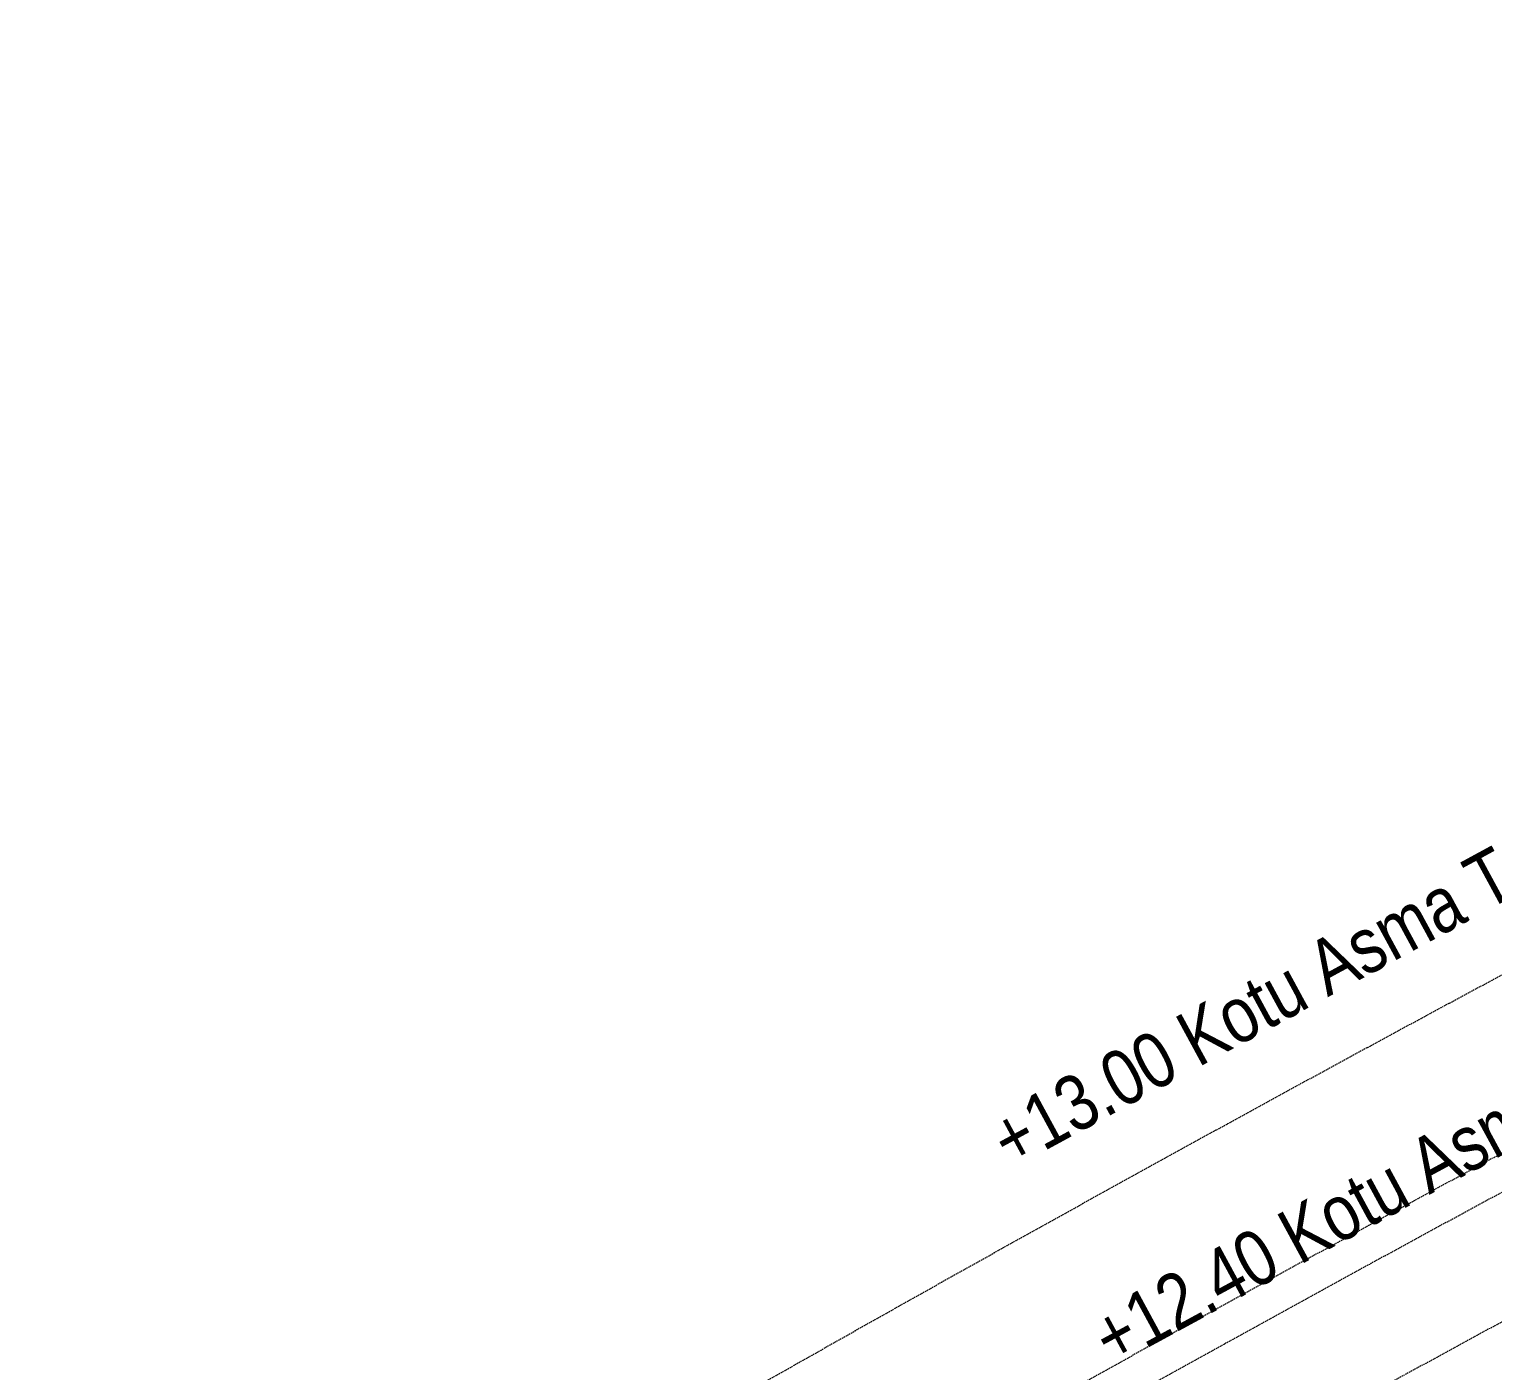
# Model space of a CAD drawing. Extents: x -1457 to 23780, y -2071 to 4205.
# Drawn here: x 13277.5 to 13542.5, y 1457.1 to 1700 of the extents above; entities that cross this region are included whole.
import ezdxf

# ---------------------------------------------------------------- set-up
doc = ezdxf.new("R2010")
doc.units = 0
doc.header["$MEASUREMENT"] = 0
doc.linetypes.add('HIDDEN', pattern=[0.375, 0.25, -0.125])
doc.layers.add('M-TEFRIS2-015', color=129, linetype='Continuous', lineweight=9)
doc.styles.add('MuuM_TEXT-STANDART', font='ARIALN.TTF')

msp = doc.modelspace()

# ---------------------------------------------------------------- linework, layer by layer
at = {"layer": 'M-TEFRIS2-015', "linetype": 'HIDDEN', "lineweight": 0}
for points in [[(13074.5, 1250.48, -0.146575), (16650.5, 2301.36, -0.146575)], [(13074.5, 1209.1, -0.147553), (16652.5, 2266.71)], [(13055.87, 1124.03, -0.149972), (16650.5, 2206.09)], [(13124.69, 1100.45), (13117.7, 1111.05, -0.146397), (16605.5, 2161.14), (16605.5, 2148.44, 0.146396), (13124.69, 1100.45, 3.321415)], [(16671.49, 2158.03, 0.152192), (13054.42, 1065.28, 0.152192)], [(13033.61, 1157.26, -0.075525), (14783.96, 1979.92, -0.075525)]]:
    msp.add_lwpolyline(points, format="xyb", dxfattribs=at)
for centre, radius, start, end in [((16616.87, -4193.95), 6467.02, 89.702043, 123.213414), ((16616.39, -4192.32), 6055, 89.485085, 125.548699)]:
    msp.add_arc(centre, radius, start, end, dxfattribs=at)

# ---------------------------------------------------------------- texts
at = {"layer": 'M-TEFRIS2-015', "linetype": 'HIDDEN', "lineweight": 0, "style": 'MuuM_TEXT-STANDART'}
for s, p in [('+13.00 Kotu Asma Tavan İzdüşümü', (13455.24, 1493.55)), ('+12.40 Kotu Asma Tavan İzdüşümü', (13473.62, 1457.75))]:
    msp.add_text(s, height=10, rotation=28.5004, dxfattribs=at).set_placement(p)

doc.saveas('drawing.dxf')
